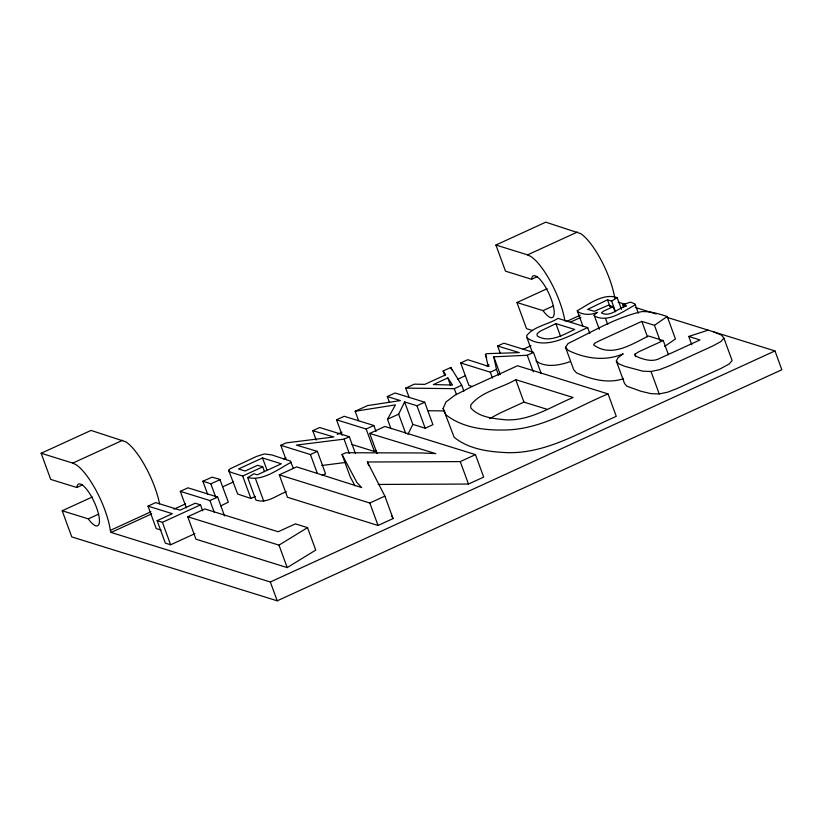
<?xml version="1.0" encoding="UTF-8"?>
<svg xmlns="http://www.w3.org/2000/svg" width="823" height="823" viewBox="0 0 823 823"><rect width="100%" height="100%" fill="white"/><g stroke="black" fill="none" stroke-linecap="round" stroke-linejoin="round"><path stroke-width="1.23" d="M443.134 408.475L445.912 402.046L454.594 395.441L470.345 387.355L517.523 365.751L608.063 393.919L616.283 416.366C581.172 431.561 546.287 454.008 506.474 452.629C488.337 451.765 468.678 449.152 454.183 437.291L443.134 408.475L445.963 414.843C463.791 428.834 488.039 430.81 509.941 429.812C545.443 427.507 576.069 407.2 608.063 393.919M390.956 428.711L387.499 419.257L398.641 414.154L404.607 401.922L416.963 405.76L424.709 402.21L432.929 424.668L425.182 428.217L412.827 424.37L404.607 401.922M407.941 434.379L412.827 424.37M713.695 331.926L721.504 335.105L723.901 338.109L732.12 360.567L729.209 363.972L721.133 368.354L677.411 388.384L667.535 392.211L659.233 393.939L650.962 393.62L641.189 391.337L626.807 386.193L624.544 383.508L616.334 361.05L617.888 357.861L623.206 353.787C605.399 361.626 585.359 358.674 568.302 350.423L565.494 347.285L568.107 343.458C592.076 331.936 615.676 317.534 641.806 311.608C650.551 311.228 658.976 313.861 667.216 316.495L675.436 338.953L664.645 346.401M387.499 419.257L395.441 404.885L355.166 411.263L358.622 420.718M599.309 329.303L594.124 315.127L597.364 312.287C591.171 315.106 583.96 315.137 577.941 311.845L577.262 310.713C588.846 304.263 603.043 292.865 617.168 297.617L621.488 309.427M723.901 338.109L720.999 341.514L712.924 345.907L669.192 365.926L659.316 369.753L651.014 371.482L642.753 371.173L624.729 366.317L618.587 363.745L616.334 361.05M255.356 496.434L250.902 498.471L237.652 494.016L228.619 470.314L230.029 468.843L256.457 456.467L264.368 453.946L271.662 454.893L290.324 461.024L293.297 468.184M291.136 462.279C278.236 469.141 263.226 481.208 247.692 477.577L255.902 500.024C266.755 504.046 276.693 495.117 286.332 491.794M623.68 307.154L622.816 304.788L630.439 302.134L634.759 303.79L635.294 304.88C623.361 311.043 608.681 323.192 594.648 316.104L594.124 315.127M668.441 354.754L663.256 340.578L648.514 335.99C631.941 344.137 611.294 358.118 593.589 344.816L594.576 343.345L598.259 341.329L641.827 321.382L654.46 325.311L667.216 316.495M614.915 311.444L613.186 306.722L608.362 305.22L594.329 311.289L587.643 309.366L607.497 299.829L611.633 301.115L617.168 297.617M187.747 516.751L278.987 545.145L307.524 527.625L315.744 550.073L287.206 567.592L195.956 539.209L187.747 516.751L204.824 508.933L278.174 531.751L295.416 523.86L307.524 527.625M691.783 344.734L688.758 336.453L699.982 339.95L660.015 358.252C652.042 362.737 642.814 359.167 635.068 355.917L635.006 354.116L638.957 351.699L663.256 340.578M247.692 477.577L253.978 473.77L257.311 474.809L281.332 463.802L262.547 457.958L238.526 468.966L245.131 471.013L257.681 465.273L262.743 466.836L264.471 471.569M207.633 494.242L202.869 481.239L212.149 477.165L219.864 479.356L228.331 502.164L220.739 505.888M220.111 479.706L210.832 483.79L202.869 481.239M489.623 418.64L499.654 413.228L523.942 402.108L547.141 409.329M667.175 317.39L774.968 350.927L781.85 369.743L277.217 600.821L71.755 536.905L62.198 510.764L88.277 518.871A22.931 6.8 65.4 0 0 99.46 521.257A22.931 6.8 65.4 0 0 88.894 492.37A22.931 6.8 65.4 0 0 76.796 487.504L50.717 479.398L41.15 453.257L91.014 430.419L125.816 441.817A45.903 13.6 65.4 0 1 159.569 503.892M532.594 330.548L526.525 328.655L516.957 302.525L543.046 310.631A22.931 6.8 65.4 0 0 554.229 313.007A22.931 6.8 65.4 0 0 543.664 284.13A22.931 6.8 65.4 0 0 531.565 279.264L505.487 271.158L495.919 245.017L545.783 222.179L580.585 233.578A45.903 13.6 65.4 0 1 614.781 298.111M41.15 453.257L72.794 463.102L122.658 440.264M495.919 245.017L527.564 254.863L577.427 232.024M76.796 487.504L82.598 484.85M531.565 279.264L537.357 276.61M62.198 510.764L92.341 496.958M516.957 302.525L547.11 288.719M88.277 518.871L98.709 514.097M543.046 310.631L553.478 305.858M161.102 530.084L156.226 528.572L148.017 506.124L155.701 502.596L180.062 510.178L195.236 503.223L200.524 504.869L202.684 510.774M186.348 507.884L180.299 491.341L187.983 487.823L217.622 497.041L224.545 515.949M285.993 459.501L280.797 445.315L286.054 442.908L333.819 436.982L312.761 430.686L316.217 440.13M312.761 430.686L319.684 427.518L349.322 436.735L355.371 453.278M342.152 435.161L336.525 419.802L344.209 416.284L373.858 425.501L376.018 431.406M355.166 411.263L367.531 405.605L400.359 400.595L387.324 396.542L389.485 402.447M387.324 396.542L395.071 392.993L424.709 402.21M409.165 397.581L405.708 388.127L414.35 384.166L424.812 384.362L445.757 374.774L443.113 370.998L450.798 367.469L461.734 385.257L463.894 391.172M472.433 386.512L468.884 385.411L460.664 362.953L467.773 359.702L489.006 366.502L487.823 364.661L485.426 354.353L486.959 353.653L519.303 352.625L497.627 346.03L500.219 353.118M497.627 346.03L503.83 343.191L533.479 352.409L541.256 373.683M555.906 323.624L539.939 331.33L537.038 333.819L537.275 335.99C549.363 343.52 563.683 334.488 574.691 329.467L555.906 323.624L560.669 336.628M774.968 350.927L270.335 581.995L111.095 532.46L110.333 530.372L150.918 511.783M566.255 321.598L580.174 315.23M447.835 377.932L433.361 384.557L452.537 385.061L447.835 377.932L450.428 385.02M111.095 532.46L151.679 513.871M570.504 322.091L580.935 317.318M228.619 470.314L229.432 471.569L232.467 472.844L242.692 476.023L262.743 466.836M613.186 306.722L603.259 311.269L601.418 312.905C610.172 317.74 618.382 307.802 626.488 305.93L622.816 304.788M173.941 509.18L185.607 503.83M222.951 486.732L233.454 481.928M283.626 458.956L285.962 457.886M337.307 434.369L341.967 432.24M457.485 379.341L465.653 375.597M486.66 365.978L488.996 364.918M522.831 349.415L531 345.681M194.876 533.664L170.628 544.775L165.341 543.129L157.131 520.681L172.367 513.696L148.017 506.124M157.131 520.681L162.409 522.327L200.524 504.869M180.299 491.341L209.937 500.559L217.622 497.041M280.797 445.315L310.436 454.543L317.359 451.374L325.579 473.822L322.112 475.406M317.359 451.374L296.362 445.089L344.065 439.143L349.322 436.735M336.525 419.802L366.163 429.02L373.858 425.501M405.708 388.127L454.306 388.662L461.734 385.257M460.664 362.953L490.302 372.181L496.454 369.362L493.779 356.812L527.265 355.258L533.479 352.409M587.663 327.595C570.102 335.115 545.896 351.123 527.059 337.903L526.71 335.547C534.271 326.155 548.139 324.571 558.025 318.378L587.663 327.595L589.834 333.5M378.189 484.449L468.472 484.047L483.677 477.093L475.468 454.635L460.263 461.6L367.428 462.001L384.866 496.125L393.085 518.572L378.035 525.465L287.494 497.287L279.275 474.84L296.681 466.878L361.678 487.576L356.904 482.473L342.039 454.471L345.804 452.743L421.654 452.959L435.809 453.627L369.712 433.433L377.068 453.514M369.712 433.433L384.917 426.468L475.468 454.635M515.733 379.66C501.279 388.271 481.599 391.275 470.777 404.967L470.807 407.982C479.284 417.508 493.8 418.526 505.795 419.843C530.197 421.016 551.461 406.439 573.106 397.509L515.733 379.66L523.942 402.108M351.853 444.461L374.383 451.477L376.584 450.469M279.275 474.84L369.825 503.007L384.866 496.125M570.061 361.688C559.383 365.371 545.793 368.035 535.989 361.009M688.758 336.453L708.078 330.177M623.505 378.703C607.775 383.919 591.13 379.372 576.522 372.87L573.713 369.743L565.494 347.285M321.752 465.499L344.652 462.567M427.991 410.728L444.615 410.914M618.176 302.144L625.531 304.438M635.325 307.483L656.147 313.964M527.564 254.863L530.722 256.406A45.903 13.6 65.4 0 1 564.917 320.949M72.794 463.102L75.953 464.645A45.903 13.6 65.4 0 1 110.333 530.372M355.011 485.879L350.259 476.918L342.039 454.471M391.337 515.157L393.085 518.572M654.46 325.311L660.087 340.671M641.827 321.382L647.454 336.741M635.294 304.88L638.329 313.151M651.014 371.482L659.233 393.939M635.006 354.116L635.87 356.482M611.633 301.115L615.532 311.752M607.497 299.829L610.1 306.917M605.512 318.522L607.672 324.427M577.262 310.713L582.879 326.073M527.059 337.903L532.244 352.079M527.265 355.258L533.314 371.801M493.779 356.812L500.261 374.527M496.454 369.362L498.615 375.267M485.426 354.353L486.722 357.902M490.302 372.181L492.463 378.086M450.798 367.469L451.662 369.836M454.306 388.662L456.467 394.567M443.113 370.998L444.842 375.72M460.263 461.6L468.472 484.047M416.963 405.76L425.182 428.217M398.641 414.154L405.564 433.063M366.163 429.02L374.383 451.477M367.428 462.001L368.725 465.551M369.825 503.007L378.035 525.465M344.065 439.143L349.261 453.319M310.436 454.543L317.359 473.441M262.547 457.958L266.868 469.779M255.48 478.626L263.699 501.073M278.987 545.145L287.206 567.592M242.692 476.023L250.902 498.471M270.335 581.995L277.217 600.821M210.832 483.79L215.595 496.794M209.937 500.559L214.268 512.379M162.409 522.327L170.628 544.775"/></g></svg>
